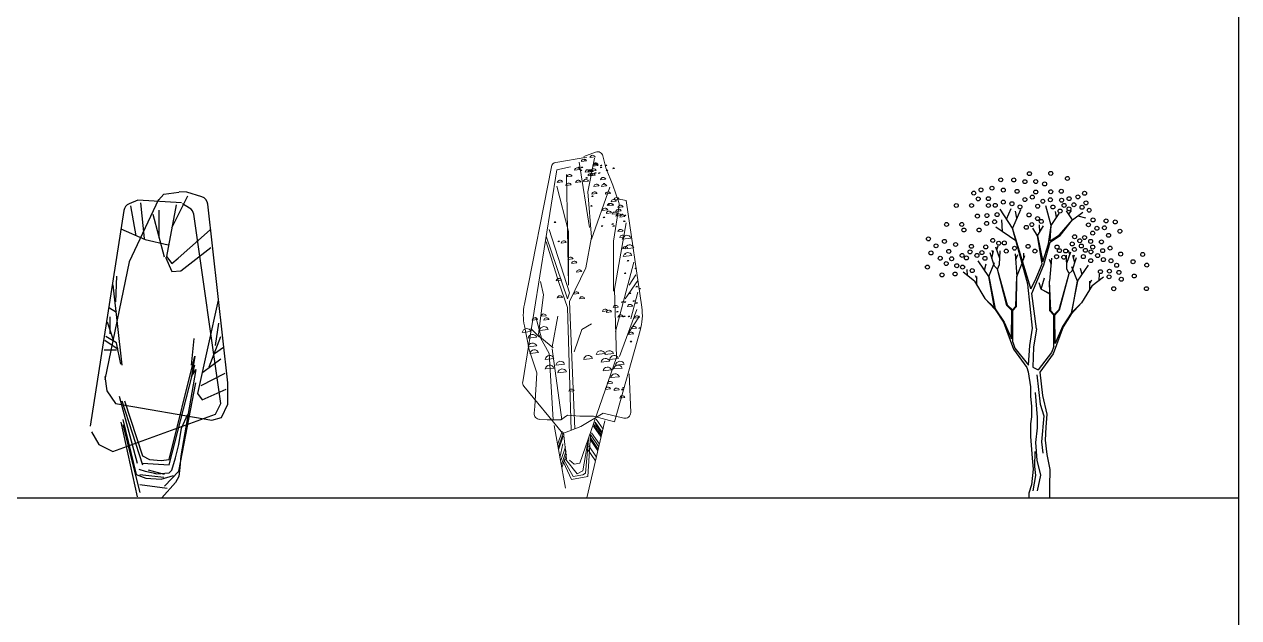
# Model space of a CAD drawing. Header units: millimetres. Extents: x 13268 to 164478, y 289082 to 363688.
# Drawn here: x 128164 to 164478, y 308637 to 326385 of the extents above; entities that cross this region are included whole.
import ezdxf

# ---------------------------------------------------------------- set-up
doc = ezdxf.new("R2010")
doc.units = ezdxf.units.MM
doc.layers.add('www.cad-blocks.net', color=7, linetype='Continuous')

# ---------------------------------------------------------------- blocks, each defined once
blk = doc.blocks.new('A$C5162136B')
for p, q in [((2037, 8897), (2197, 9084)), ((2197, 9084), (2650, 9137)), ((2889, 9137), (2656, 9151)), ((3336, 9001), (2889, 9137)), ((1424, 8897), (1162, 8792)), ((1371, 7832), (1211, 8737)), ((2037, 8924), (1398, 7565)), ((2729, 8817), (1424, 8897)), ((1504, 8817), (1611, 7752)), ((2570, 8764), (2277, 7219)), ((2436, 8071), (2916, 9030)), ((2967, 8667), (2756, 8791)), ((4115, 3436), (3518, 8782)), ((1002, 8591), (0, 2143)), ((2223, 7192), (1877, 8471)), ((2064, 7778), (2064, 8604)), ((3901, 2824), (3093, 8480)), ((918, 8045), (1637, 7725)), ((2623, 7166), (3582, 8018)), ((1637, 7725), (2330, 7565)), ((1398, 7565), (1158, 7059)), ((2703, 6793), (3608, 7485)), ((1158, 7059), (439, 3543)), ((2250, 7192), (2436, 6766)), ((2277, 7219), (2436, 7006)), ((2436, 7006), (2623, 7166)), ((785, 6633), (758, 5860)), ((2436, 6766), (2703, 6793)), ((678, 6366), (945, 3969)), ((3822, 5914), (3209, 3117)), ((785, 5541), (572, 5674)), ((705, 4688), (519, 5248)), ((598, 4901), (598, 5408)), ((3742, 4555), (3848, 5221)), ((785, 4635), (465, 4821)), ((3022, 3969), (3102, 4768)), ((3555, 3916), (3901, 4821)), ((412, 4422), (785, 4422)), ((439, 4715), (838, 4449)), ((918, 3996), (785, 4635)), ((3715, 4315), (3981, 4502)), ((2357, 1145), (3129, 4235)), ((3129, 4235), (3022, 3623)), ((3369, 3756), (3901, 4156)), ((2357, 986), (3129, 3969)), ((3156, 3836), (2703, 1252)), ((3022, 3623), (3156, 3836)), ((3315, 3356), (4035, 3729)), ((439, 3623), (492, 3197)), ((2650, 799), (3156, 3436)), ((4115, 2797), (4115, 3436)), ((492, 3197), (758, 2824)), ((865, 3037), (1398, 1039)), ((3209, 3117), (3342, 2930)), ((3342, 2930), (4061, 3250)), ((758, 2824), (3635, 2318)), ((945, 2904), (1557, 986)), ((1025, 2904), (1557, 1252)), ((3742, 2504), (3901, 2824)), ((3928, 2397), (4115, 2797)), ((678, 1385), (3742, 2504)), ((918, 2264), (1398, 27)), ((971, 2344), (1371, 693)), ((971, 2184), (1477, 160)), ((2729, 2078), (2916, 2504)), ((3635, 2318), (3928, 2397)), ((33, 1971), (252, 1598)), ((2650, 1598), (2729, 2078)), ((252, 1598), (678, 1385)), ((2543, 1199), (2650, 1598)), ((1557, 1252), (1770, 1145)), ((1770, 1145), (2117, 1119)), ((2117, 1119), (2357, 1145)), ((2436, 826), (2543, 1199)), ((2703, 1252), (2676, 906)), ((1451, 852), (1637, 799)), ((1557, 1039), (2357, 986)), ((1637, 799), (1877, 746)), ((2223, 693), (1744, 826)), ((1877, 746), (1984, 719)), ((1984, 719), (2357, 746)), ((2223, 346), (2650, 799)), ((2357, 746), (2436, 826)), ((2676, 906), (2650, 639)), ((1371, 693), (1664, 586)), ((1477, 693), (2197, 613)), ((1477, 400), (2303, 293)), ((1664, 586), (2117, 559)), ((2117, 559), (2490, 666)), ((2543, 453), (2143, 0)), ((2650, 639), (2543, 453))]:
    blk.add_line(p, q)
for centre, start, end in [((1258, 8551), 111.8018, 171.1682), ((3260, 8753), 6.3705, 73.072), ((2837, 8443), 8.1303, 59.7431)]:
    blk.add_arc(centre, 259, start, end)
blk = doc.blocks.new('A$C21135861')
at = {"lineweight": 0}
for p, q in [((1607, 8486), (840, 8358)), ((1829, 8616), (1535, 8510)), ((1689, 8480), (1814, 8495)), ((2086, 8222), (2012, 8519)), ((864, 8174), (11, 2891)), ((726, 8247), (54, 4823)), ((1200, 8246), (864, 8174)), ((1305, 8168), (1431, 8183)), ((1396, 8226), (1434, 8231)), ((1679, 6736), (1415, 8366)), ((1468, 8226), (1506, 8231)), ((1473, 8384), (1599, 8399)), ((1540, 8418), (1578, 8423)), ((1631, 7623), (1799, 8462)), ((1761, 8288), (1886, 8303)), ((1761, 8264), (1886, 8279)), ((1947, 8274), (1985, 8279)), ((1947, 8226), (1985, 8231)), ((2067, 8274), (2105, 8279)), ((2254, 7790), (2086, 8222)), ((2259, 8202), (2297, 8207)), ((874, 7856), (999, 7871)), ((1152, 5297), (1104, 8054)), ((1113, 8000), (1239, 8015)), ((1329, 7856), (1455, 7871)), ((1444, 8154), (1482, 8159)), ((1521, 7880), (1647, 7895)), ((1569, 8120), (1695, 8135)), ((1588, 7963), (1626, 7967)), ((1641, 8120), (1767, 8135)), ((1641, 8024), (1767, 8039)), ((1689, 8024), (1814, 8039)), ((1713, 8144), (1838, 8159)), ((1804, 8083), (1841, 8087)), ((1899, 8083), (1937, 8087)), ((1952, 7928), (2078, 7943)), ((2091, 8154), (2129, 8159)), ((864, 7766), (1152, 6640)), ((1089, 7785), (1215, 7799)), ((1727, 6496), (1631, 7623)), ((1727, 6448), (2182, 7742)), ((1737, 7569), (1862, 7584)), ((1785, 7761), (1910, 7775)), ((1976, 7761), (2102, 7775)), ((2019, 7819), (2057, 7823)), ((2072, 7569), (2198, 7584)), ((2408, 7358), (2254, 7790)), ((1708, 7267), (1745, 7272)), ((1732, 7507), (1769, 7512)), ((2120, 7281), (2246, 7296)), ((2144, 7281), (2270, 7296)), ((2216, 7377), (2342, 7392)), ((2278, 6400), (2415, 7290)), ((2288, 7425), (2414, 7440)), ((2590, 7407), (2374, 7455)), ((2978, 4753), (2590, 7407)), ((2000, 7161), (2126, 7176)), ((2019, 6980), (2057, 6984)), ((2096, 7089), (2222, 7104)), ((2240, 7065), (2366, 7080)), ((2336, 7137), (2462, 7152)), ((2336, 7017), (2462, 7032)), ((2384, 7233), (2510, 7248)), ((2432, 6993), (2558, 7008)), ((2475, 7052), (2513, 7056)), ((2547, 7028), (2585, 7032)), ((1176, 5106), (672, 6688)), ((797, 6860), (834, 6864)), ((1971, 6764), (2009, 6768)), ((2235, 6812), (2273, 6816)), ((2259, 6764), (2297, 6768)), ((2302, 5202), (2590, 6856)), ((2523, 6884), (2561, 6888)), ((600, 6520), (1128, 4962)), ((912, 5369), (600, 6376)), ((893, 6380), (930, 6385)), ((969, 6346), (1095, 6361)), ((1152, 6640), (1152, 5297)), ((1583, 5729), (1727, 6496)), ((2278, 5154), (2278, 6400)), ((2384, 6634), (2510, 6649)), ((2432, 6490), (2558, 6505)), ((2495, 6447), (2704, 6472)), ((2504, 6202), (2630, 6217)), ((2547, 6069), (2585, 6073)), ((2567, 6207), (2776, 6232)), ((1137, 5939), (1263, 5953)), ((1233, 5843), (1359, 5857)), ((2326, 4147), (2781, 5873)), ((2519, 6015), (2728, 6040)), ((2619, 5901), (2656, 5905)), ((1176, 4890), (1583, 5729)), ((1353, 5627), (1479, 5642)), ((2547, 5589), (2585, 5594)), ((2661, 5296), (2829, 5559)), ((2810, 5709), (2848, 5713)), ((528, 5058), (457, 5393)), ((850, 5411), (975, 5426)), ((1128, 4746), (912, 5369)), ((2350, 3500), (2302, 5202)), ((2565, 4960), (2877, 5416)), ((2834, 5254), (2872, 5258)), ((2906, 5206), (2944, 5210)), ((409, 4075), (528, 5058)), ((874, 4980), (999, 4994)), ((1128, 4962), (1176, 5106)), ((1309, 1717), (1176, 4890)), ((1281, 5075), (1407, 5090)), ((1425, 4956), (1551, 4970)), ((2475, 4870), (2513, 4874)), ((2547, 4870), (2585, 4874)), ((2667, 5086), (2704, 5090)), ((2709, 4457), (2877, 5128)), ((2763, 4894), (2800, 4898)), ((2834, 4846), (2872, 4850)), ((1223, 1685), (1128, 4746)), ((2000, 4644), (2126, 4659)), ((2096, 4620), (2222, 4635)), ((2264, 4740), (2390, 4755)), ((2355, 4630), (2393, 4635)), ((2421, 3522), (2853, 4696)), ((2624, 4764), (2749, 4779)), ((53, 4286), (169, 3691)), ((250, 4428), (376, 4443)), ((481, 3979), (337, 4506)), ((466, 4524), (592, 4539)), ((538, 4428), (664, 4443)), ((744, 3763), (888, 4530)), ((1486, 4193), (1726, 4337)), ((2384, 4500), (2510, 4515)), ((2523, 4510), (2561, 4515)), ((2637, 4097), (2925, 4528)), ((2643, 4510), (2680, 4515)), ((2791, 4476), (2917, 4491)), ((1, 4122), (211, 4146)), ((145, 3978), (355, 4002)), ((433, 4003), (217, 4219)), ((672, 3596), (409, 4075)), ((433, 4169), (643, 4194)), ((768, 3739), (481, 3979)), ((1295, 3641), (1486, 4193)), ((2302, 1894), (2941, 4172)), ((2648, 4069), (2773, 4083)), ((2720, 4212), (2845, 4227)), ((2906, 4223), (2944, 4227)), ((145, 3762), (355, 3787)), ((169, 3691), (361, 3116)), ((984, 1942), (744, 3715)), ((2691, 3887), (2728, 3891)), ((193, 3594), (403, 3619)), ((577, 3450), (787, 3475)), ((768, 1942), (672, 3596)), ((841, 3306), (1050, 3331)), ((1439, 863), (2350, 3500)), ((1536, 3450), (1746, 3475)), ((1847, 3570), (2057, 3595)), ((1967, 3378), (2177, 3403)), ((2063, 3570), (2273, 3595)), ((2183, 3450), (2393, 3475)), ((2327, 3306), (2537, 3331)), ((361, 3116), (313, 2277)), ((577, 3211), (787, 3235)), ((889, 3115), (1098, 3139)), ((2015, 3163), (2225, 3187)), ((2279, 3211), (2489, 3235)), ((2702, 2127), (2662, 3092)), ((41, 2780), (1008, 1606)), ((2120, 2846), (2246, 2861)), ((2207, 2995), (2417, 3019)), ((2499, 2736), (2537, 2741)), ((1161, 2654), (1287, 2669)), ((2072, 2702), (2198, 2717)), ((2288, 2678), (2414, 2693)), ((2432, 2486), (2558, 2501)), ((2475, 2688), (2513, 2693)), ((313, 2277), (300, 2106)), ((429, 1956), (624, 1942)), ((624, 1942), (960, 1942)), ((960, 1942), (1128, 2061)), ((1128, 2061), (1439, 2037)), ((1439, 2037), (1775, 2037)), ((1463, 1774), (2014, 2109)), ((2062, 1918), (1607, 0)), ((1775, 2037), (2302, 1894)), ((1786, 1828), (1975, 1551)), ((1805, 1879), (1971, 1636)), ((1818, 1885), (1984, 1643)), ((1825, 1828), (1990, 1585)), ((1844, 1962), (2014, 1713)), ((2014, 2109), (2529, 1985)), ((792, 1798), (1080, 240)), ((995, 1659), (882, 1319)), ((1008, 1582), (895, 1242)), ((1021, 1537), (907, 1198)), ((1008, 1606), (1463, 1774)), ((1032, 1630), (1104, 959)), ((1703, 1558), (1631, 527)), ((1697, 1579), (1909, 1270)), ((1729, 1617), (1924, 1333)), ((1774, 1789), (1965, 1509)), ((1008, 1342), (939, 1000)), ((1078, 1270), (965, 930)), ((1511, 671), (1655, 1486)), ((1576, 610), (1652, 1452)), ((1659, 1292), (1848, 1015)), ((1691, 1509), (1895, 1211)), ((1697, 1445), (1885, 1171)), ((1091, 1174), (978, 834)), ((1103, 1085), (990, 745)), ((1034, 948), (1270, 527)), ((1080, 959), (1367, 599)), ((1176, 935), (1295, 839)), ((1627, 1209), (1825, 919)), ((1224, 455), (1032, 887)), ((1295, 839), (1439, 863)), ((1367, 599), (1511, 671)), ((1506, 572), (1576, 610)), ((1631, 527), (1224, 455)), ((1270, 527), (1506, 572))]:
    blk.add_line(p, q, dxfattribs=at)
for centre, radius, start, end in [((1754, 8470), 67.1, 20.3755, 172.3051), ((1876, 8485), 140, 14.0342, 109.9858), ((863, 8220), 140, 99.4637, 168.901), ((1371, 8159), 67.1, 20.3755, 172.3051), ((1416, 8224), 20.1, 20.3755, 172.3051), ((1464, 8152), 20.1, 20.3755, 172.3051), ((1488, 8224), 20.1, 20.3755, 172.3051), ((1539, 8375), 67.1, 20.3755, 172.3051), ((1560, 8415), 20.1, 20.3755, 172.3051), ((1634, 8111), 67.1, 20.3755, 172.3051), ((1706, 8111), 67.1, 20.3755, 172.3051), ((1778, 8135), 67.1, 20.3755, 172.3051), ((1826, 8279), 67.1, 20.3755, 172.3051), ((1826, 8255), 67.1, 20.3755, 172.3051), ((1967, 8271), 20.1, 20.3755, 172.3051), ((1967, 8224), 20.1, 20.3755, 172.3051), ((2087, 8271), 20.1, 20.3755, 172.3051), ((2111, 8152), 20.1, 20.3755, 172.3051), ((2279, 8200), 20.1, 20.3755, 172.3051), ((939, 7847), 67.1, 20.3755, 172.3051), ((1179, 7991), 67.1, 20.3755, 172.3051), ((1395, 7847), 67.1, 20.3755, 172.3051), ((1586, 7871), 67.1, 20.3755, 172.3051), ((1607, 7960), 20.1, 20.3755, 172.3051), ((1706, 8015), 67.1, 20.3755, 172.3051), ((1754, 8015), 67.1, 20.3755, 172.3051), ((1823, 8080), 20.1, 20.3755, 172.3051), ((1919, 8080), 20.1, 20.3755, 172.3051), ((2018, 7919), 67.1, 20.3755, 172.3051), ((1155, 7775), 67.1, 20.3755, 172.3051), ((1802, 7559), 67.1, 20.3755, 172.3051), ((1850, 7751), 67.1, 20.3755, 172.3051), ((2042, 7751), 67.1, 20.3755, 172.3051), ((2039, 7816), 20.1, 20.3755, 172.3051), ((2138, 7559), 67.1, 20.3755, 172.3051), ((1727, 7265), 20.1, 20.3755, 172.3051), ((1751, 7504), 20.1, 20.3755, 172.3051), ((2186, 7272), 67.1, 20.3755, 172.3051), ((2210, 7272), 67.1, 20.3755, 172.3051), ((2282, 7368), 67.1, 20.3755, 172.3051), ((2354, 7416), 67.1, 20.3755, 172.3051), ((2450, 7224), 67.1, 20.3755, 172.3051), ((2277, 7311), 140, 351.2551, 19.6511), ((2066, 7152), 67.1, 20.3755, 172.3051), ((2039, 6977), 20.1, 20.3755, 172.3051), ((2162, 7080), 67.1, 20.3755, 172.3051), ((2306, 7056), 67.1, 20.3755, 172.3051), ((2402, 7128), 67.1, 20.3755, 172.3051), ((2402, 7008), 67.1, 20.3755, 172.3051), ((2497, 6984), 67.1, 20.3755, 172.3051), ((2495, 7049), 20.1, 20.3755, 172.3051), ((2566, 7025), 20.1, 20.3755, 172.3051), ((816, 6857), 20.1, 20.3755, 172.3051), ((1991, 6761), 20.1, 20.3755, 172.3051), ((2255, 6809), 20.1, 20.3755, 172.3051), ((2279, 6761), 20.1, 20.3755, 172.3051), ((2450, 6624), 67.1, 20.3755, 172.3051), ((2542, 6881), 20.1, 20.3755, 172.3051), ((912, 6378), 20.1, 20.3755, 172.3051), ((1035, 6337), 67.1, 20.3755, 172.3051), ((2497, 6481), 67.1, 20.3755, 172.3051), ((2604, 6431), 112, 20.3755, 172.3051), ((2569, 6193), 67.1, 20.3755, 172.3051), ((2628, 6000), 112, 20.3755, 172.3051), ((2566, 6066), 20.1, 20.3755, 172.3051), ((2676, 6192), 112, 20.3755, 172.3051), ((1203, 5929), 67.1, 20.3755, 172.3051), ((1299, 5833), 67.1, 20.3755, 172.3051), ((2638, 5898), 20.1, 20.3755, 172.3051), ((915, 5402), 67.1, 20.3755, 172.3051), ((1419, 5617), 67.1, 20.3755, 172.3051), ((2566, 5586), 20.1, 20.3755, 172.3051), ((2830, 5706), 20.1, 20.3755, 172.3051), ((2854, 5251), 20.1, 20.3755, 172.3051), ((2926, 5203), 20.1, 20.3755, 172.3051), ((939, 4970), 67.1, 20.3755, 172.3051), ((1347, 5066), 67.1, 20.3755, 172.3051), ((1491, 4946), 67.1, 20.3755, 172.3051), ((2495, 4867), 20.1, 20.3755, 172.3051), ((2566, 4867), 20.1, 20.3755, 172.3051), ((2686, 5083), 20.1, 20.3755, 172.3051), ((2782, 4891), 20.1, 20.3755, 172.3051), ((2854, 4843), 20.1, 20.3755, 172.3051), ((1427, 4553), 1400, 168.901, 191.0019), ((532, 4515), 67.1, 20.3755, 172.3051), ((2066, 4635), 67.1, 20.3755, 172.3051), ((2162, 4611), 67.1, 20.3755, 172.3051), ((2330, 4730), 67.1, 20.3755, 172.3051), ((2375, 4627), 20.1, 20.3755, 172.3051), ((2450, 4491), 67.1, 20.3755, 172.3051), ((2689, 4754), 67.1, 20.3755, 172.3051), ((1593, 4550), 1400, 344.3401, 8.3244), ((316, 4419), 67.1, 20.3755, 172.3051), ((542, 4154), 112, 20.3755, 172.3051), ((604, 4419), 67.1, 20.3755, 172.3051), ((2542, 4508), 20.1, 20.3755, 172.3051), ((2662, 4508), 20.1, 20.3755, 172.3051), ((2785, 4203), 67.1, 20.3755, 172.3051), ((2857, 4467), 67.1, 20.3755, 172.3051), ((2926, 4220), 20.1, 20.3755, 172.3051), ((111, 4106), 112, 20.3755, 172.3051), ((255, 3962), 112, 20.3755, 172.3051), ((2713, 4059), 67.1, 20.3755, 172.3051), ((255, 3746), 112, 20.3755, 172.3051), ((303, 3578), 112, 20.3755, 172.3051), ((1957, 3555), 112, 20.3755, 172.3051), ((2173, 3555), 112, 20.3755, 172.3051), ((2710, 3884), 20.1, 20.3755, 172.3051), ((686, 3435), 112, 20.3755, 172.3051), ((950, 3291), 112, 20.3755, 172.3051), ((1645, 3435), 112, 20.3755, 172.3051), ((2077, 3363), 112, 20.3755, 172.3051), ((2292, 3435), 112, 20.3755, 172.3051), ((2436, 3291), 112, 20.3755, 172.3051), ((686, 3195), 112, 20.3755, 172.3051), ((998, 3099), 112, 20.3755, 172.3051), ((2125, 3147), 112, 20.3755, 172.3051), ((2316, 2979), 112, 20.3755, 172.3051), ((2388, 3195), 112, 20.3755, 172.3051), ((149, 2869), 140, 170.8309, 219.4683), ((2138, 2693), 67.1, 20.3755, 172.3051), ((2186, 2836), 67.1, 20.3755, 172.3051), ((2354, 2669), 67.1, 20.3755, 172.3051), ((2518, 2733), 20.1, 20.3755, 172.3051), ((1227, 2645), 67.1, 20.3755, 172.3051), ((2497, 2477), 67.1, 20.3755, 172.3051), ((2495, 2686), 20.1, 20.3755, 172.3051), ((2562, 2121), 140, 256.4276, 2.3856), ((439, 2095), 140, 175.6019, 265.9138)]:
    blk.add_arc(centre, radius, start, end, dxfattribs=at)
blk = doc.blocks.new('A$C19760EE5')
for p, q in [((4700, 10183), (4504, 10918)), ((3252, 10083), (2787, 10785)), ((3032, 10415), (3209, 10812)), ((3554, 10769), (3252, 10083)), ((3415, 10451), (3371, 10715)), ((4700, 10183), (4992, 10628)), ((4899, 10487), (4862, 10709)), ((5494, 10389), (5267, 10731)), ((5354, 10600), (5397, 10650)), ((5397, 10650), (5462, 10742)), ((5494, 10389), (5888, 10677)), ((5698, 10538), (5980, 10461)), ((3381, 9612), (2629, 10120)), ((2881, 9950), (2858, 10387)), ((3885, 7987), (3252, 10083)), ((3827, 7992), (3252, 10083)), ((4183, 9790), (4012, 10081)), ((4183, 9790), (4408, 10164)), ((4275, 9943), (4257, 10200)), ((4593, 9496), (4700, 10183)), ((4656, 9612), (4700, 10183)), ((5014, 9827), (5494, 10389)), ((5039, 9807), (5494, 10389)), ((4366, 8747), (4183, 9790)), ((4183, 9790), (4390, 8825)), ((4430, 8710), (4655, 9551)), ((4655, 9551), (5039, 9807)), ((4656, 9612), (5014, 9827)), ((2576, 8660), (2418, 9154)), ((2483, 8950), (2547, 9231)), ((2526, 9137), (2493, 9250)), ((2782, 8943), (2627, 9364)), ((2663, 9268), (2712, 9418)), ((2773, 8723), (2795, 9238)), ((3348, 9125), (3421, 8269)), ((3440, 9088), (3367, 8902)), ((3662, 9143), (3668, 8922)), ((4390, 8825), (4593, 9496)), ((5278, 8773), (5433, 9194)), ((5398, 9098), (5348, 9248)), ((5534, 8967), (5567, 9080)), ((2374, 8269), (1969, 8865)), ((2209, 8512), (2264, 8746)), ((2374, 8269), (2584, 8801)), ((2688, 8550), (2576, 8660)), ((2688, 8550), (2773, 8723)), ((3421, 8269), (3612, 8774)), ((3631, 8826), (3719, 9058)), ((3981, 7637), (4430, 8710)), ((4104, 8122), (4366, 8747)), ((4621, 8918), (4693, 8732)), ((4712, 8955), (4639, 8099)), ((5287, 8553), (5266, 9068)), ((5687, 8099), (5476, 8631)), ((5485, 8490), (5643, 8984)), ((5577, 8780), (5513, 9061)), ((5687, 8099), (6091, 8695)), ((1829, 8102), (1409, 8430)), ((1567, 8307), (1558, 8530)), ((1854, 8308), (1916, 8194)), ((1921, 7952), (1914, 8275)), ((2374, 8269), (2611, 7070)), ((2583, 7099), (2374, 8269)), ((3068, 7204), (2688, 8550)), ((3047, 7191), (2688, 8550)), ((3380, 7162), (3421, 8269)), ((3407, 7154), (3421, 8269)), ((4324, 7800), (4452, 8228)), ((4992, 7034), (5373, 8380)), ((5013, 7021), (5373, 8380)), ((5373, 8380), (5287, 8553)), ((5373, 8380), (5485, 8490)), ((5851, 8342), (5797, 8576)), ((6231, 7932), (6651, 8260)), ((6494, 8137), (6502, 8360)), ((1829, 8102), (2225, 7456)), ((4006, 6337), (3827, 7992)), ((3936, 7811), (3885, 7987)), ((3936, 7811), (4104, 8122)), ((4324, 7800), (4250, 8032)), ((4645, 7618), (4324, 7800)), ((4324, 7800), (4645, 7634)), ((4645, 7634), (4639, 8099)), ((4680, 6992), (4639, 8099)), ((5687, 8099), (5449, 6900)), ((5477, 6929), (5687, 8099)), ((6231, 7932), (5835, 7286)), ((6139, 7782), (6146, 8105)), ((6207, 8138), (6144, 8024)), ((2225, 7456), (2583, 7099)), ((2225, 7456), (2611, 7034)), ((4144, 6318), (3981, 7637)), ((4653, 6984), (4645, 7618)), ((5835, 7286), (5449, 6863)), ((5835, 7286), (5477, 6929)), ((2611, 7070), (2941, 6569)), ((2611, 7034), (2911, 6563)), ((3226, 7002), (3047, 7191)), ((3249, 7026), (3068, 7204)), ((3216, 5940), (3226, 7002)), ((3249, 7026), (3380, 7162)), ((3261, 5821), (3262, 6999)), ((3262, 6999), (3407, 7154)), ((4798, 6829), (4653, 6984)), ((4811, 6856), (4680, 6992)), ((4799, 5651), (4798, 6829)), ((4811, 6856), (4992, 7034)), ((4834, 6832), (5013, 7021)), ((4845, 5770), (4834, 6832)), ((5449, 6900), (5119, 6399)), ((5449, 6863), (5149, 6393)), ((2911, 6563), (3289, 5558)), ((2941, 6569), (3216, 5940)), ((5149, 6393), (4771, 5388)), ((5119, 6399), (4845, 5770)), ((3904, 5690), (4006, 6337)), ((4144, 6318), (4037, 5634)), ((3261, 5821), (3345, 5598)), ((3289, 5558), (3783, 4868)), ((3345, 5598), (3845, 4959)), ((3845, 4959), (3904, 5690)), ((4037, 5634), (4007, 4880)), ((4799, 5651), (4715, 5428)), ((4715, 5428), (4216, 4789)), ((4771, 5388), (4278, 4698)), ((3783, 4868), (3840, 4704)), ((3840, 4704), (3927, 4150)), ((4007, 4880), (4216, 4789)), ((4165, 4599), (4289, 3498)), ((4278, 4698), (4377, 3829)), ((3927, 4150), (3927, 3797)), ((3927, 3797), (3959, 3412)), ((4103, 3932), (4180, 3002)), ((4377, 3829), (4537, 3123)), ((3959, 3412), (3959, 3027)), ((4289, 3498), (4428, 3064)), ((3959, 3027), (3927, 2770)), ((3927, 2770), (3927, 2289)), ((4180, 3002), (4180, 2614)), ((4428, 3064), (4335, 2087)), ((4537, 3123), (4505, 2642)), ((3927, 2289), (3991, 1486)), ((4180, 2614), (4118, 2072)), ((4505, 2642), (4473, 2160)), ((4118, 2072), (4165, 1405)), ((4335, 2087), (4382, 1669)), ((4473, 2160), (4537, 1615)), ((3991, 1486), (4023, 1069)), ((4087, 1731), (4071, 1173)), ((4165, 1405), (4304, 847)), ((4537, 1615), (4650, 1057)), ((4023, 1069), (3959, 491)), ((4071, 1173), (4118, 832)), ((4650, 1057), (4634, 427)), ((3959, 491), (3862, 170)), ((4118, 832), (4009, 258)), ((4304, 847), (4180, 258)), ((3862, 170), (3862, 0)), ((4634, 427), (4634, 0))]:
    blk.add_line(p, q)
for centre in [(2815, 11887), (3302, 11882), (3716, 11818), (3886, 12118), (4122, 11824), (4453, 11733), (4683, 12129), (5306, 11939), (1805, 11390), (2076, 11512), (2485, 11576), (2910, 11504), (3425, 11458), (4122, 11432), (4683, 11442), (5077, 11460), (5947, 11385), (1152, 10928), (1721, 10928), (1972, 11176), (2353, 11183), (2353, 10928), (2607, 10934), (2910, 11054), (3232, 10995), (3534, 10876), (3716, 11151), (3992, 11240), (4194, 10902), (4387, 11089), (4668, 11141), (4761, 10871), (5089, 11125), (5183, 10933), (5370, 11183), (5547, 10954), (5697, 11250), (5853, 10860), (5999, 11027), (1942, 10534), (2297, 10553), (2678, 10587), (3872, 10574), (4189, 10439), (5032, 10720), (5365, 10803), (6119, 10751), (6264, 10387), (788, 10218), (1358, 10218), (1436, 10011), (2005, 10011), (2286, 10258), (2581, 10318), (3768, 10112), (3976, 10216), (4330, 10330), (6093, 10205), (6406, 10076), (6689, 10095), (6753, 10352), (7091, 10313), (7268, 9966), (110, 9681), (710, 9587), (1126, 9470), (2517, 9620), (2738, 9518), (2948, 9528), (5484, 9490), (5575, 9760), (5767, 9610), (5946, 9731), (6174, 9587), (6251, 9895), (6579, 9567), (6845, 9812), (206, 9154), (396, 9420), (873, 9212), (1371, 9059), (1666, 9194), (1718, 9401), (1925, 9062), (2109, 9166), (2253, 9378), (3019, 9222), (3328, 9332), (3837, 9401), (4090, 9223), (4899, 9014), (4918, 9374), (5008, 9239), (5240, 9226), (5568, 9284), (5826, 9413), (5901, 9016), (5981, 9252), (6182, 9194), (6251, 9374), (6435, 9056), (6624, 9239), (6902, 9334), (7296, 9113), (8118, 9097), (74, 8626), (552, 8955), (775, 8758), (977, 8936), (1172, 8677), (1385, 8626), (1530, 8967), (2224, 8953), (5169, 8994), (6180, 8866), (6650, 8904), (6933, 8861), (7146, 8692), (7758, 8827), (8273, 8698), (620, 8333), (1109, 8367), (1747, 8493), (6541, 8454), (6863, 8261), (6876, 8473), (7230, 8428), (7320, 8171), (7802, 8292), (7037, 7817), (8260, 7819)]:
    blk.add_circle(centre, 74)
blk = doc.blocks.new('format')
at = {"layer": 'www.cad-blocks.net', "color": 155, "true_color": 0x546d8e}
for p, q in [((164478, 289082), (164478, 363688)), ((20726, 312223), (164478, 312223))]:
    blk.add_line(p, q, dxfattribs=at)

msp = doc.modelspace()

# ---------------------------------------------------------------- block references
for name, p in [('format', (0, 0)), ('A$C5162136B', (130138, 312223))]:
    msp.add_blockref(name, p)
for name, p, xscale, yscale, zscale in [('A$C21135861', (143054, 312223), 1.2, 1.2, 1.2), ('A$C19760EE5', (155111, 312223), 0.8, 0.8, 0.8)]:
    msp.add_blockref(name, p, dxfattribs=dict(xscale=xscale, yscale=yscale, zscale=zscale))

doc.saveas('drawing.dxf')
